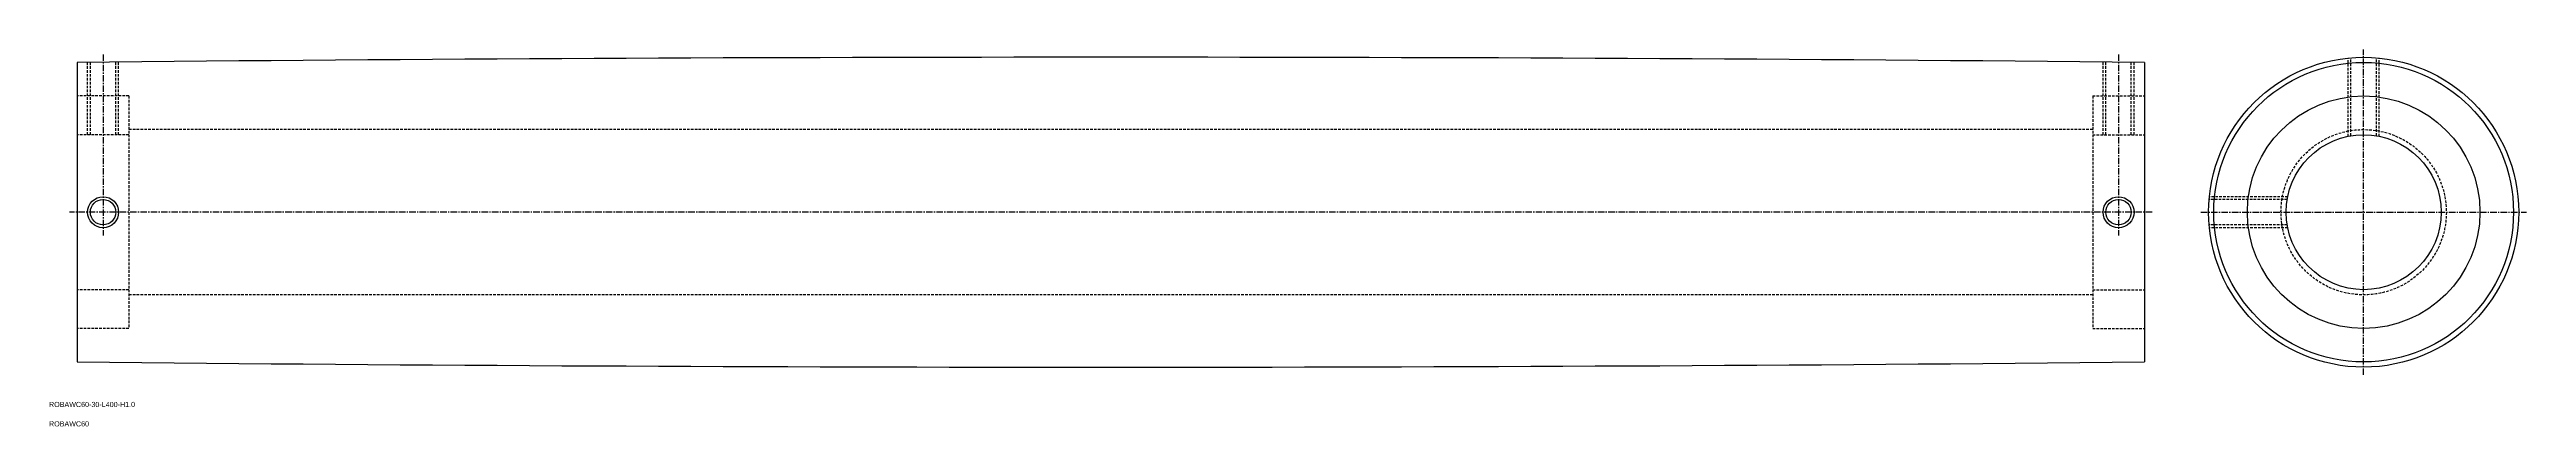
# Model space of a CAD drawing. Extents: x 32 to 511, y -16 to 57.
import ezdxf

# ---------------------------------------------------------------- set-up
doc = ezdxf.new("R2010")
doc.units = 0
doc.linetypes.add('CENTER', pattern=[2, 1.25, -0.25, 0.25, -0.25])
doc.linetypes.add('DASHED', pattern=[0.75, 0.5, -0.25])
doc.layers.get('0').update_dxf_attribs({"linetype": 'CONTINUOUS'})
doc.layers.add('CENTER', color=1, linetype='CENTER')

msp = doc.modelspace()

# ---------------------------------------------------------------- linework, layer by layer
at = {"color": 7, "linetype": 'CONTINUOUS'}
for p, q in [((37.21, 54.85), (37.21, -3.15)), ((437.21, 54.85), (437.21, -3.15))]:
    msp.add_line(p, q, dxfattribs=at)
at = {"color": 3, "linetype": 'DASHED'}
for p, q in [((39.21, 40.85), (39.21, 54.87)), ((39.75, 40.85), (39.75, 54.88)), ((44.66, 40.85), (44.66, 54.93)), ((45.21, 40.85), (45.21, 54.93)), ((429.21, 40.85), (429.21, 54.93)), ((429.75, 40.85), (429.75, 54.93)), ((434.66, 40.85), (434.66, 54.88)), ((435.21, 40.85), (435.21, 54.87)), ((476.64, 40.55), (476.64, 55.7)), ((477.18, 40.65), (477.18, 55.75)), ((482.1, 40.65), (482.1, 55.75)), ((482.64, 40.55), (482.64, 55.7)), ((47.21, 48.35), (37.21, 48.35)), ((47.21, 48.35), (47.21, 3.35)), ((427.21, 48.35), (437.21, 48.35)), ((427.21, 48.35), (427.21, 3.35)), ((47.21, 40.85), (37.21, 40.85)), ((427.21, 41.85), (47.21, 41.85)), ((427.21, 40.85), (437.21, 40.85)), ((464.95, 28.85), (449.79, 28.85)), ((464.85, 28.31), (449.74, 28.31)), ((464.85, 23.39), (449.74, 23.39)), ((464.95, 22.85), (449.79, 22.85)), ((47.21, 10.85), (37.21, 10.85)), ((427.21, 9.85), (47.21, 9.85)), ((427.21, 10.85), (437.21, 10.85)), ((47.21, 3.35), (37.21, 3.35)), ((427.21, 3.35), (437.21, 3.35))]:
    msp.add_line(p, q, dxfattribs=at)
at = {"color": 7, "linetype": 'CONTINUOUS'}
for centre, radius in [((479.64, 25.85), 30), ((479.64, 25.85), 29), ((479.64, 25.85), 22.5), ((479.64, 25.85), 15), ((42.21, 25.85), 2.46), ((432.21, 25.85), 2.46)]:
    msp.add_circle(centre, radius, dxfattribs=at)
at = {"color": 3, "linetype": 'DASHED'}
msp.add_circle((479.64, 25.85), 16, dxfattribs=at)
at = {"color": 3, "linetype": 'CONTINUOUS'}
for centre in [(42.21, 25.85), (432.21, 25.85)]:
    msp.add_circle(centre, 3, dxfattribs=at)
at = {"color": 7, "linetype": 'CONTINUOUS'}
for centre, start, end in [((237.21, -19944.65), 89.427047, 90.572953), ((237.21, 19996.35), 269.427047, 270.572953)]:
    msp.add_arc(centre, 20000.5, start, end, dxfattribs=at)
at = {"layer": 'CENTER', "color": 1, "linetype": 'CENTER'}
for p, q in [((42.21, 56.4), (42.21, 21.35)), ((432.21, 56.4), (432.21, 21.35)), ((479.64, -5.65), (479.64, 57.35)), ((438.71, 25.85), (35.71, 25.85)), ((448.14, 25.85), (511.14, 25.85))]:
    msp.add_line(p, q, dxfattribs=at)

# ---------------------------------------------------------------- texts
at = {"color": 7, "linetype": 'CONTINUOUS'}
for s, p in [('ROBAWC60-30-L400-H1.0', (31.75, -11.88)), ('ROBAWC60', (31.75, -15.63))]:
    msp.add_text(s, height=1, dxfattribs=at).set_placement(p)

doc.saveas('drawing.dxf')
